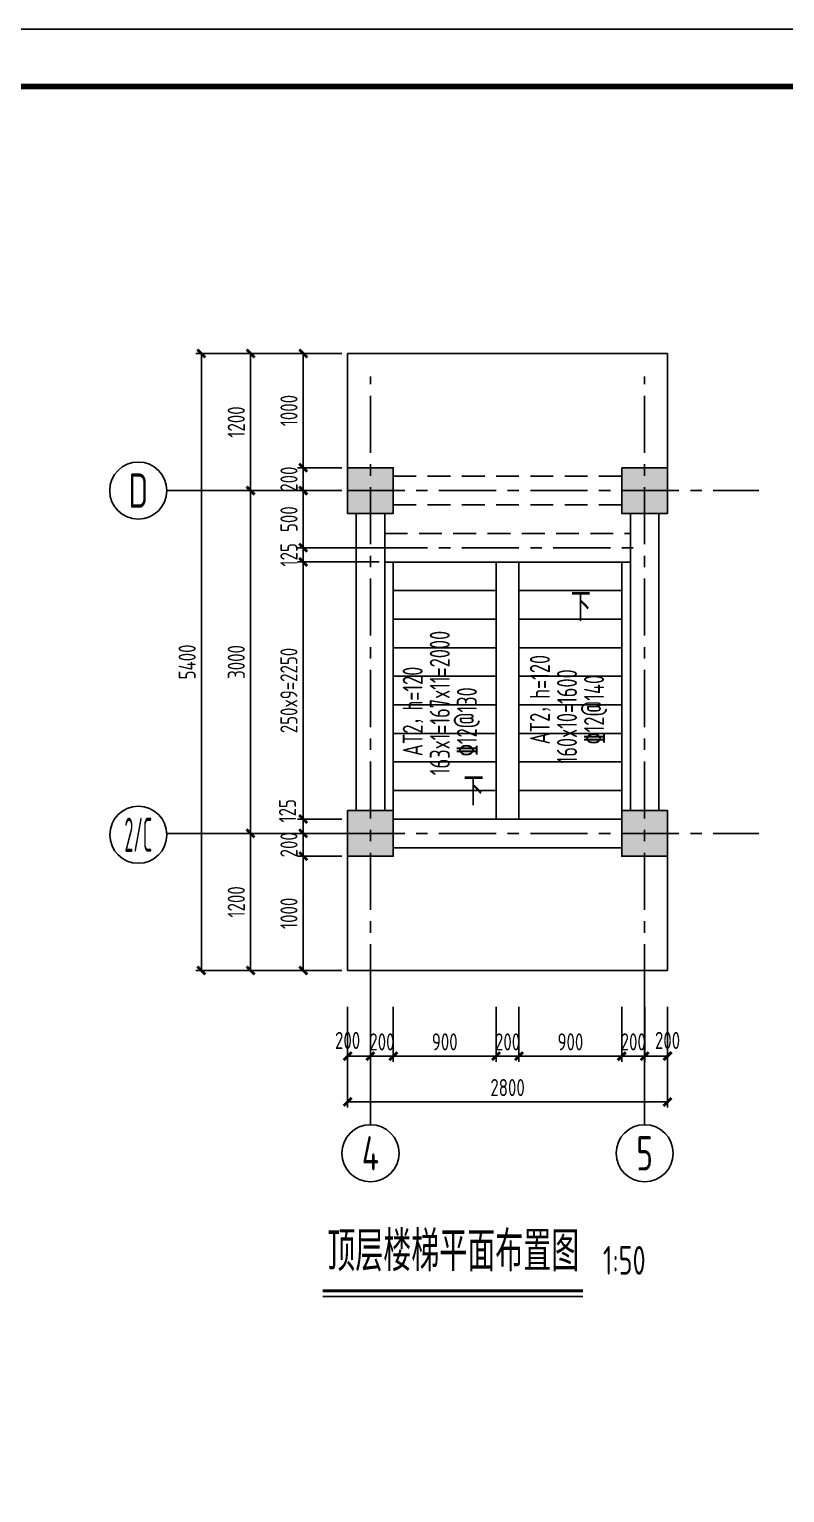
# Model space of a CAD drawing. Extents: x 665703 to 1047784, y -160603 to 92239.
# Drawn here: x 817147 to 830371, y -126801 to -101186 of the extents above; entities that cross this region are included whole.
import ezdxf
from ezdxf.enums import TextEntityAlignment as Align

# ---------------------------------------------------------------- set-up
doc = ezdxf.new("R2010")
doc.units = 0
doc.header["$LTSCALE"] = 800
doc.linetypes.add('CENTER', pattern=[2, 1.25, -0.25, 0.25, -0.25])
doc.linetypes.add('DASHED', pattern=[0.75, 0.5, -0.25])
doc.layers.get('0').update_dxf_attribs({"linetype": 'CONTINUOUS'})
doc.layers.get('Defpoints').update_dxf_attribs({"linetype": 'CONTINUOUS'})
for name, color, linetype in [('AXIS', 4, 'CENTER'), ('COLU', 3, 'CONTINUOUS'), ('DIM', 2, 'CONTINUOUS'), ('HATCH', 254, 'CONTINUOUS'), ('NUM', 7, 'CONTINUOUS'), ('TEXT', 7, 'CONTINUOUS'), ('TK', 7, 'CONTINUOUS'), ('中粗', 3, 'CONTINUOUS'), ('细线', 7, 'CONTINUOUS')]:
    doc.layers.add(name, color=color, linetype=linetype)
doc.styles.add('TSSD_Axis', font='tssdeng.shx', dxfattribs={"width": 0.7, "bigfont": 'tssdchn.shx'})
doc.styles.add('TSSD_Dimension', font='Tssdeng.shx', dxfattribs={"width": 0.75, "bigfont": 'hztxt.shx'})
doc.styles.add('TSSD_Norm', font='Tssdeng.shx', dxfattribs={"bigfont": 'hztxt.shx'})
doc.dimstyles.new('TSSD_50_100', dxfattribs={"dimtxt": 300, "dimasz": 100, "dimexe": 100, "dimexo": 100, "dimgap": 100, "dimtad": 1, "dimdec": 0, "dimlfac": 0.5, "dimzin": 0, "dimdsep": 46, "dimtxsty": 'TSSD_Dimension', "dimblk": '_tsdbk', "dimcen": 0, "dimdle": 100, "dimclrt": 7, "dimadec": 0, "dimazin": 0, "dimtfac": 1, "dimtdec": 0, "dimtix": 1, "dimtmove": 2, "dimatfit": 3, "dimldrblk": '_tsdbk', "dimfxl": 0, "dimtolj": 1, "dimtzin": 0, "dimarcsym": 0})

# ---------------------------------------------------------------- blocks, each defined once
blk = doc.blocks.new('ts_axno')
at = {"color": 0, "linetype": 'ByBlock', "lineweight": -2}
blk.add_circle((0, 0), 0.5, dxfattribs=at)
at = {"color": 0, "linetype": 'ByBlock', "lineweight": -2, "style": 'TSSD_Axis', "width": 0.7}
blk.add_attdef('A', text='', height=0.6, dxfattribs=at).set_placement((0, 0), align=Align.MIDDLE_CENTER)
blk = doc.blocks.new('_tsdbk')
blk.add_line((-1, 0), (0, 0))
blk.add_lwpolyline([(-0.7, -0.7, 0.5, 0.5, 0), (0.7, 0.7, 0.5, 0.5, 0)], format="xyseb")
blk = doc.blocks.new('*D581')
at = {"layer": 'Defpoints', "color": 0, "transparency": 16777216}
for p in [(810628, -115660), (811405, -115660), (811405, -117660)]:
    blk.add_point(p, dxfattribs=at)
at = {"layer": 'DIM', "color": 0, "lineweight": -2, "transparency": 16777216}
for p, q in [((811305, -115660), (810528, -115660)), ((810628, -117560), (810628, -115760)), ((811305, -117660), (810528, -117660))]:
    blk.add_line(p, q, dxfattribs=at)
at = {"layer": 'DIM', "color": 0, "lineweight": -2, "transparency": 16777216, "xscale": 100, "yscale": 100, "zscale": 100}
for p, rotation in [((810628, -115660), 90), ((810628, -117660), 270)]:
    blk.add_blockref('_tsdbk', p, dxfattribs=dict(at, rotation=rotation))
at = {"layer": 'DIM', "color": 7, "transparency": 16777216, "insert": (810378, -116660), "char_height": 300, "attachment_point": 5, "rotation": 90, "style": 'TSSD_Dimension'}
blk.add_mtext('\\A1;1000', dxfattribs=at)
blk = doc.blocks.new('*D582')
at = {"layer": 'Defpoints', "color": 0, "transparency": 16777216}
for p in [(810628, -115260), (811575, -115260), (811405, -115660)]:
    blk.add_point(p, dxfattribs=at)
at = {"layer": 'DIM', "color": 0, "lineweight": -2, "transparency": 16777216}
for p, q in [((811475, -115260), (810528, -115260)), ((810628, -115160), (810628, -115060)), ((810628, -115660), (810628, -115260)), ((811305, -115660), (810528, -115660)), ((810628, -115760), (810628, -115860))]:
    blk.add_line(p, q, dxfattribs=at)
at = {"layer": 'DIM', "color": 0, "lineweight": -2, "transparency": 16777216, "xscale": 100, "yscale": 100, "zscale": 100}
for p, rotation in [((810628, -115260), 270), ((810628, -115660), 90)]:
    blk.add_blockref('_tsdbk', p, dxfattribs=dict(at, rotation=rotation))
at = {"layer": 'DIM', "color": 7, "transparency": 16777216, "insert": (810378, -115460), "char_height": 300, "attachment_point": 5, "rotation": 90, "style": 'TSSD_Dimension'}
blk.add_mtext('\\A1;200', dxfattribs=at)
blk = doc.blocks.new('*D583')
at = {"layer": 'Defpoints', "color": 0, "transparency": 16777216}
for p in [(810628, -115010), (811405, -115010), (811575, -115260)]:
    blk.add_point(p, dxfattribs=at)
at = {"layer": 'DIM', "color": 0, "lineweight": -2, "transparency": 16777216}
for p, q in [((811305, -115010), (810528, -115010)), ((810628, -114910), (810628, -114810)), ((810628, -115260), (810628, -115010)), ((811475, -115260), (810528, -115260)), ((810628, -115360), (810628, -115460))]:
    blk.add_line(p, q, dxfattribs=at)
at = {"layer": 'DIM', "color": 0, "lineweight": -2, "transparency": 16777216, "xscale": 100, "yscale": 100, "zscale": 100}
for p, rotation in [((810628, -115010), 270), ((810628, -115260), 90)]:
    blk.add_blockref('_tsdbk', p, dxfattribs=dict(at, rotation=rotation))
at = {"layer": 'DIM', "color": 7, "transparency": 16777216, "insert": (810353, -114865), "char_height": 300, "attachment_point": 5, "rotation": 90, "style": 'TSSD_Dimension'}
blk.add_mtext('\\A1;125', dxfattribs=at)
blk = doc.blocks.new('*D584')
at = {"color": 0, "linetype": 'ByBlock', "transparency": 16777216}
for p, q in [((822769, -110510), (821842, -110510)), ((821942, -114910), (821942, -110610)), ((822619, -115010), (821842, -115010))]:
    blk.add_line(p, q, dxfattribs=at)
at = {"layer": 'Defpoints', "color": 0, "linetype": 'ByBlock', "transparency": 16777216}
for p in [(821942, -110510), (822869, -110510), (822719, -115010)]:
    blk.add_point(p, dxfattribs=at)
at = {"color": 0, "linetype": 'ByBlock', "transparency": 16777216, "xscale": 100, "yscale": 100, "zscale": 100}
for p, rotation in [((821942, -110510), 90), ((821942, -115010), 270)]:
    blk.add_blockref('_tsdbk', p, dxfattribs=dict(at, rotation=rotation))
at = {"color": 7, "linetype": 'ByBlock', "transparency": 16777216, "insert": (821692, -112760), "char_height": 300, "attachment_point": 5, "rotation": 90, "style": 'TSSD_Dimension'}
blk.add_mtext('\\A1;250x9=2250', dxfattribs=at)
blk = doc.blocks.new('*D585')
at = {"layer": 'Defpoints', "color": 0, "transparency": 16777216}
for p in [(810628, -109260), (811405, -109260), (811805, -110260)]:
    blk.add_point(p, dxfattribs=at)
at = {"layer": 'DIM', "color": 0, "lineweight": -2, "transparency": 16777216}
for p, q in [((811305, -109260), (810528, -109260)), ((810628, -110160), (810628, -109360)), ((811705, -110260), (810528, -110260))]:
    blk.add_line(p, q, dxfattribs=at)
at = {"layer": 'DIM', "color": 0, "lineweight": -2, "transparency": 16777216, "xscale": 100, "yscale": 100, "zscale": 100}
for p, rotation in [((810628, -109260), 90), ((810628, -110260), 270)]:
    blk.add_blockref('_tsdbk', p, dxfattribs=dict(at, rotation=rotation))
at = {"layer": 'DIM', "color": 7, "transparency": 16777216, "insert": (810378, -109760), "char_height": 300, "attachment_point": 5, "rotation": 90, "style": 'TSSD_Dimension'}
blk.add_mtext('\\A1;500', dxfattribs=at)
blk = doc.blocks.new('*D586')
at = {"layer": 'Defpoints', "color": 0, "transparency": 16777216}
for p in [(810628, -108860), (811405, -108860), (811405, -109260)]:
    blk.add_point(p, dxfattribs=at)
at = {"layer": 'DIM', "color": 0, "lineweight": -2, "transparency": 16777216}
for p, q in [((811305, -108860), (810528, -108860)), ((810628, -108760), (810628, -108660)), ((810628, -109260), (810628, -108860)), ((811305, -109260), (810528, -109260)), ((810628, -109360), (810628, -109460))]:
    blk.add_line(p, q, dxfattribs=at)
at = {"layer": 'DIM', "color": 0, "lineweight": -2, "transparency": 16777216, "xscale": 100, "yscale": 100, "zscale": 100}
for p, rotation in [((810628, -108860), 270), ((810628, -109260), 90)]:
    blk.add_blockref('_tsdbk', p, dxfattribs=dict(at, rotation=rotation))
at = {"layer": 'DIM', "color": 7, "transparency": 16777216, "insert": (810378, -109060), "char_height": 300, "attachment_point": 5, "rotation": 90, "style": 'TSSD_Dimension'}
blk.add_mtext('\\A1;200', dxfattribs=at)
blk = doc.blocks.new('*D587')
at = {"layer": 'Defpoints', "color": 0, "transparency": 16777216}
for p in [(810628, -106860), (811405, -106860), (811405, -108860)]:
    blk.add_point(p, dxfattribs=at)
at = {"layer": 'DIM', "color": 0, "lineweight": -2, "transparency": 16777216}
for p, q in [((811305, -106860), (810528, -106860)), ((810628, -108760), (810628, -106960)), ((811305, -108860), (810528, -108860))]:
    blk.add_line(p, q, dxfattribs=at)
at = {"layer": 'DIM', "color": 0, "lineweight": -2, "transparency": 16777216, "xscale": 100, "yscale": 100, "zscale": 100}
for p, rotation in [((810628, -106860), 90), ((810628, -108860), 270)]:
    blk.add_blockref('_tsdbk', p, dxfattribs=dict(at, rotation=rotation))
at = {"layer": 'DIM', "color": 7, "transparency": 16777216, "insert": (810378, -107860), "char_height": 300, "attachment_point": 5, "rotation": 90, "style": 'TSSD_Dimension'}
blk.add_mtext('\\A1;1000', dxfattribs=at)
blk = doc.blocks.new('*D588')
at = {"layer": 'Defpoints', "color": 0, "transparency": 16777216}
for p in [(809706, -115260), (811405, -115260), (811405, -117660)]:
    blk.add_point(p, dxfattribs=at)
at = {"layer": 'DIM', "color": 0, "lineweight": -2, "transparency": 16777216}
for p, q in [((811305, -115260), (809606, -115260)), ((809706, -117560), (809706, -115360)), ((811305, -117660), (809606, -117660))]:
    blk.add_line(p, q, dxfattribs=at)
at = {"layer": 'DIM', "color": 0, "lineweight": -2, "transparency": 16777216, "xscale": 100, "yscale": 100, "zscale": 100}
for p, rotation in [((809706, -115260), 90), ((809706, -117660), 270)]:
    blk.add_blockref('_tsdbk', p, dxfattribs=dict(at, rotation=rotation))
at = {"layer": 'DIM', "color": 7, "transparency": 16777216, "insert": (809456, -116460), "char_height": 300, "attachment_point": 5, "rotation": 90, "style": 'TSSD_Dimension'}
blk.add_mtext('\\A1;1200', dxfattribs=at)
blk = doc.blocks.new('*D589')
at = {"layer": 'Defpoints', "color": 0, "transparency": 16777216}
for p in [(809706, -109260), (811405, -109260), (811405, -115260)]:
    blk.add_point(p, dxfattribs=at)
at = {"layer": 'DIM', "color": 0, "lineweight": -2, "transparency": 16777216}
for p, q in [((811305, -109260), (809606, -109260)), ((809706, -115160), (809706, -109360)), ((811305, -115260), (809606, -115260))]:
    blk.add_line(p, q, dxfattribs=at)
at = {"layer": 'DIM', "color": 0, "lineweight": -2, "transparency": 16777216, "xscale": 100, "yscale": 100, "zscale": 100}
for p, rotation in [((809706, -109260), 90), ((809706, -115260), 270)]:
    blk.add_blockref('_tsdbk', p, dxfattribs=dict(at, rotation=rotation))
at = {"layer": 'DIM', "color": 7, "transparency": 16777216, "insert": (809456, -112260), "char_height": 300, "attachment_point": 5, "rotation": 90, "style": 'TSSD_Dimension'}
blk.add_mtext('\\A1;3000', dxfattribs=at)
blk = doc.blocks.new('*D590')
at = {"layer": 'Defpoints', "color": 0, "transparency": 16777216}
for p in [(809706, -106860), (811405, -106860), (811405, -109260)]:
    blk.add_point(p, dxfattribs=at)
at = {"layer": 'DIM', "color": 0, "lineweight": -2, "transparency": 16777216}
for p, q in [((811305, -106860), (809606, -106860)), ((809706, -109160), (809706, -106960)), ((811305, -109260), (809606, -109260))]:
    blk.add_line(p, q, dxfattribs=at)
at = {"layer": 'DIM', "color": 0, "lineweight": -2, "transparency": 16777216, "xscale": 100, "yscale": 100, "zscale": 100}
for p, rotation in [((809706, -106860), 90), ((809706, -109260), 270)]:
    blk.add_blockref('_tsdbk', p, dxfattribs=dict(at, rotation=rotation))
at = {"layer": 'DIM', "color": 7, "transparency": 16777216, "insert": (809456, -108060), "char_height": 300, "attachment_point": 5, "rotation": 90, "style": 'TSSD_Dimension'}
blk.add_mtext('\\A1;1200', dxfattribs=at)
blk = doc.blocks.new('*D591')
at = {"layer": 'Defpoints', "color": 0, "transparency": 16777216}
for p in [(811805, -118199), (812205, -118199), (811805, -119160)]:
    blk.add_point(p, dxfattribs=at)
at = {"layer": 'DIM', "color": 0, "lineweight": -2, "transparency": 16777216}
for p, q in [((811805, -118299), (811805, -119260)), ((812205, -118299), (812205, -119260)), ((811705, -119160), (811605, -119160)), ((812205, -119160), (811805, -119160)), ((812305, -119160), (812405, -119160))]:
    blk.add_line(p, q, dxfattribs=at)
at = {"layer": 'DIM', "color": 0, "lineweight": -2, "transparency": 16777216, "xscale": 100, "yscale": 100, "zscale": 100}
blk.add_blockref('_tsdbk', (811805, -119160), dxfattribs=at)
at = {"layer": 'DIM', "color": 0, "lineweight": -2, "transparency": 16777216, "xscale": 100, "yscale": 100, "zscale": 100, "rotation": 180}
blk.add_blockref('_tsdbk', (812205, -119160), dxfattribs=at)
at = {"layer": 'DIM', "color": 7, "transparency": 16777216, "insert": (812005, -118910), "char_height": 300, "attachment_point": 5, "style": 'TSSD_Dimension'}
blk.add_mtext('\\A1;200', dxfattribs=at)
blk = doc.blocks.new('*D592')
at = {"layer": 'Defpoints', "color": 0, "transparency": 16777216}
for p in [(811405, -118199), (817005, -118199), (817005, -119960)]:
    blk.add_point(p, dxfattribs=at)
at = {"layer": 'DIM', "color": 0, "lineweight": -2, "transparency": 16777216}
for p, q in [((811405, -118299), (811405, -120060)), ((817005, -118299), (817005, -120060)), ((811505, -119960), (816905, -119960))]:
    blk.add_line(p, q, dxfattribs=at)
at = {"layer": 'DIM', "color": 0, "lineweight": -2, "transparency": 16777216, "xscale": 100, "yscale": 100, "zscale": 100, "rotation": 180}
blk.add_blockref('_tsdbk', (811405, -119960), dxfattribs=at)
at = {"layer": 'DIM', "color": 0, "lineweight": -2, "transparency": 16777216, "xscale": 100, "yscale": 100, "zscale": 100}
blk.add_blockref('_tsdbk', (817005, -119960), dxfattribs=at)
at = {"layer": 'DIM', "color": 7, "transparency": 16777216, "insert": (814205, -119710), "char_height": 300, "attachment_point": 5, "style": 'TSSD_Dimension'}
blk.add_mtext('\\A1;2800', dxfattribs=at)
blk = doc.blocks.new('*D593')
at = {"layer": 'Defpoints', "color": 0, "transparency": 16777216}
for p in [(811405, -118199), (811805, -118199), (811805, -119160)]:
    blk.add_point(p, dxfattribs=at)
at = {"layer": 'DIM', "color": 0, "lineweight": -2, "transparency": 16777216}
for p, q in [((811405, -118299), (811405, -119260)), ((811805, -118299), (811805, -119260)), ((811505, -119160), (811705, -119160))]:
    blk.add_line(p, q, dxfattribs=at)
at = {"layer": 'DIM', "color": 0, "lineweight": -2, "transparency": 16777216, "xscale": 100, "yscale": 100, "zscale": 100, "rotation": 180}
blk.add_blockref('_tsdbk', (811405, -119160), dxfattribs=at)
at = {"layer": 'DIM', "color": 0, "lineweight": -2, "transparency": 16777216, "xscale": 100, "yscale": 100, "zscale": 100}
blk.add_blockref('_tsdbk', (811805, -119160), dxfattribs=at)
at = {"layer": 'DIM', "color": 7, "transparency": 16777216, "insert": (811405, -118885), "char_height": 300, "attachment_point": 5, "style": 'TSSD_Dimension'}
blk.add_mtext('\\A1;200', dxfattribs=at)
blk = doc.blocks.new('*D594')
at = {"layer": 'Defpoints', "color": 0, "transparency": 16777216}
for p in [(816605, -118199), (817005, -118199), (816605, -119160)]:
    blk.add_point(p, dxfattribs=at)
at = {"layer": 'DIM', "color": 0, "lineweight": -2, "transparency": 16777216}
for p, q in [((816605, -118299), (816605, -119260)), ((817005, -118299), (817005, -119260)), ((816905, -119160), (816705, -119160))]:
    blk.add_line(p, q, dxfattribs=at)
at = {"layer": 'DIM', "color": 0, "lineweight": -2, "transparency": 16777216, "xscale": 100, "yscale": 100, "zscale": 100, "rotation": 180}
blk.add_blockref('_tsdbk', (816605, -119160), dxfattribs=at)
at = {"layer": 'DIM', "color": 0, "lineweight": -2, "transparency": 16777216, "xscale": 100, "yscale": 100, "zscale": 100}
blk.add_blockref('_tsdbk', (817005, -119160), dxfattribs=at)
at = {"layer": 'DIM', "color": 7, "transparency": 16777216, "insert": (817005, -118885), "char_height": 300, "attachment_point": 5, "style": 'TSSD_Dimension'}
blk.add_mtext('\\A1;200', dxfattribs=at)
blk = doc.blocks.new('*D595')
at = {"layer": 'Defpoints', "color": 0, "transparency": 16777216}
for p in [(808846, -106860), (811155, -106860), (811155, -117660)]:
    blk.add_point(p, dxfattribs=at)
at = {"layer": 'DIM', "color": 0, "lineweight": -2, "transparency": 16777216}
for p, q in [((811055, -106860), (808746, -106860)), ((808846, -117560), (808846, -106960)), ((811055, -117660), (808746, -117660))]:
    blk.add_line(p, q, dxfattribs=at)
at = {"layer": 'DIM', "color": 0, "lineweight": -2, "transparency": 16777216, "xscale": 100, "yscale": 100, "zscale": 100}
for p, rotation in [((808846, -106860), 90), ((808846, -117660), 270)]:
    blk.add_blockref('_tsdbk', p, dxfattribs=dict(at, rotation=rotation))
at = {"layer": 'DIM', "color": 7, "transparency": 16777216, "insert": (808596, -112260), "char_height": 300, "attachment_point": 5, "rotation": 90, "style": 'TSSD_Dimension'}
blk.add_mtext('\\A1;5400', dxfattribs=at)
blk = doc.blocks.new('*D596')
at = {"layer": 'Defpoints', "color": 0, "transparency": 16777216}
for p in [(812205, -118199), (814005, -118199), (812205, -119160)]:
    blk.add_point(p, dxfattribs=at)
at = {"layer": 'DIM', "color": 0, "lineweight": -2, "transparency": 16777216}
for p, q in [((812205, -118299), (812205, -119260)), ((814005, -118299), (814005, -119260)), ((813905, -119160), (812305, -119160))]:
    blk.add_line(p, q, dxfattribs=at)
at = {"layer": 'DIM', "color": 0, "lineweight": -2, "transparency": 16777216, "xscale": 100, "yscale": 100, "zscale": 100, "rotation": 180}
blk.add_blockref('_tsdbk', (812205, -119160), dxfattribs=at)
at = {"layer": 'DIM', "color": 0, "lineweight": -2, "transparency": 16777216, "xscale": 100, "yscale": 100, "zscale": 100}
blk.add_blockref('_tsdbk', (814005, -119160), dxfattribs=at)
at = {"layer": 'DIM', "color": 7, "transparency": 16777216, "insert": (813105, -118910), "char_height": 300, "attachment_point": 5, "style": 'TSSD_Dimension'}
blk.add_mtext('\\A1;900', dxfattribs=at)
blk = doc.blocks.new('*D597')
at = {"layer": 'Defpoints', "color": 0, "transparency": 16777216}
for p in [(814005, -118199), (814405, -118199), (814005, -119160)]:
    blk.add_point(p, dxfattribs=at)
at = {"layer": 'DIM', "color": 0, "lineweight": -2, "transparency": 16777216}
for p, q in [((814005, -118299), (814005, -119260)), ((814405, -118299), (814405, -119260)), ((813905, -119160), (813805, -119160)), ((814405, -119160), (814005, -119160)), ((814505, -119160), (814605, -119160))]:
    blk.add_line(p, q, dxfattribs=at)
at = {"layer": 'DIM', "color": 0, "lineweight": -2, "transparency": 16777216, "xscale": 100, "yscale": 100, "zscale": 100}
blk.add_blockref('_tsdbk', (814005, -119160), dxfattribs=at)
at = {"layer": 'DIM', "color": 0, "lineweight": -2, "transparency": 16777216, "xscale": 100, "yscale": 100, "zscale": 100, "rotation": 180}
blk.add_blockref('_tsdbk', (814405, -119160), dxfattribs=at)
at = {"layer": 'DIM', "color": 7, "transparency": 16777216, "insert": (814205, -118910), "char_height": 300, "attachment_point": 5, "style": 'TSSD_Dimension'}
blk.add_mtext('\\A1;200', dxfattribs=at)
blk = doc.blocks.new('*D598')
at = {"layer": 'Defpoints', "color": 0, "transparency": 16777216}
for p in [(816205, -118199), (816605, -118199), (816605, -119160)]:
    blk.add_point(p, dxfattribs=at)
at = {"layer": 'DIM', "color": 0, "lineweight": -2, "transparency": 16777216}
for p, q in [((816205, -118299), (816205, -119260)), ((816605, -118299), (816605, -119260)), ((816105, -119160), (816005, -119160)), ((816205, -119160), (816605, -119160)), ((816705, -119160), (816805, -119160))]:
    blk.add_line(p, q, dxfattribs=at)
at = {"layer": 'DIM', "color": 0, "lineweight": -2, "transparency": 16777216, "xscale": 100, "yscale": 100, "zscale": 100}
blk.add_blockref('_tsdbk', (816205, -119160), dxfattribs=at)
at = {"layer": 'DIM', "color": 0, "lineweight": -2, "transparency": 16777216, "xscale": 100, "yscale": 100, "zscale": 100, "rotation": 180}
blk.add_blockref('_tsdbk', (816605, -119160), dxfattribs=at)
at = {"layer": 'DIM', "color": 7, "transparency": 16777216, "insert": (816405, -118910), "char_height": 300, "attachment_point": 5, "style": 'TSSD_Dimension'}
blk.add_mtext('\\A1;200', dxfattribs=at)
blk = doc.blocks.new('*D599')
at = {"layer": 'Defpoints', "color": 0, "transparency": 16777216}
for p in [(814405, -118199), (816205, -118199), (816205, -119160)]:
    blk.add_point(p, dxfattribs=at)
at = {"layer": 'DIM', "color": 0, "lineweight": -2, "transparency": 16777216}
for p, q in [((814405, -118299), (814405, -119260)), ((816205, -118299), (816205, -119260)), ((814505, -119160), (816105, -119160))]:
    blk.add_line(p, q, dxfattribs=at)
at = {"layer": 'DIM', "color": 0, "lineweight": -2, "transparency": 16777216, "xscale": 100, "yscale": 100, "zscale": 100, "rotation": 180}
blk.add_blockref('_tsdbk', (814405, -119160), dxfattribs=at)
at = {"layer": 'DIM', "color": 0, "lineweight": -2, "transparency": 16777216, "xscale": 100, "yscale": 100, "zscale": 100}
blk.add_blockref('_tsdbk', (816205, -119160), dxfattribs=at)
at = {"layer": 'DIM', "color": 7, "transparency": 16777216, "insert": (815305, -118910), "char_height": 300, "attachment_point": 5, "style": 'TSSD_Dimension'}
blk.add_mtext('\\A1;900', dxfattribs=at)
blk = doc.blocks.new('*D600')
at = {"layer": 'Defpoints', "color": 0, "transparency": 16777216}
for p in [(810628, -110260), (812055, -110260), (812055, -110510)]:
    blk.add_point(p, dxfattribs=at)
at = {"layer": 'DIM', "color": 0, "lineweight": -2, "transparency": 16777216}
for p, q in [((810628, -110160), (810628, -110060)), ((811955, -110260), (810528, -110260)), ((810628, -110510), (810628, -110260)), ((811955, -110510), (810528, -110510)), ((810628, -110610), (810628, -110710))]:
    blk.add_line(p, q, dxfattribs=at)
at = {"layer": 'DIM', "color": 0, "lineweight": -2, "transparency": 16777216, "xscale": 100, "yscale": 100, "zscale": 100}
for p, rotation in [((810628, -110260), 270), ((810628, -110510), 90)]:
    blk.add_blockref('_tsdbk', p, dxfattribs=dict(at, rotation=rotation))
at = {"layer": 'DIM', "color": 7, "transparency": 16777216, "insert": (810378, -110385), "char_height": 300, "attachment_point": 5, "rotation": 90, "style": 'TSSD_Dimension'}
blk.add_mtext('\\A1;125', dxfattribs=at)

msp = doc.modelspace()

# ---------------------------------------------------------------- hatches: boundary and pattern name
at = {"layer": 'HATCH'}
for points in [[(822719, -108860.5), (823519, -108860.5), (823519, -109660.5), (822719, -109660.5)], [(827519, -108860.5), (828319, -108860.5), (828319, -109660.5), (827519, -109660.5)], [(822719, -114860.5), (823519, -114860.5), (823519, -115660.5), (822719, -115660.5)], [(827519, -114860.5), (828319, -114860.5), (828319, -115660.5), (827519, -115660.5)]]:
    msp.add_hatch(color=256, dxfattribs=at).paths.add_polyline_path(points)

# ---------------------------------------------------------------- linework, layer by layer
at = {"layer": 'AXIS'}
for p, q in [((823119, -118199.5), (823119, -107260.5)), ((827919, -118199.5), (827919, -107260.5)), ((821119, -109260.5), (829919, -109260.5)), ((823119, -110260.5), (827919, -110260.5)), ((821119, -115260.5), (829919, -115260.5))]:
    msp.add_line(p, q, dxfattribs=at)
at = {"layer": 'COLU'}
for points in [[(822719, -108860.5), (823519, -108860.5), (823519, -109660.5), (822719, -109660.5)], [(827519, -108860.5), (828319, -108860.5), (828319, -109660.5), (827519, -109660.5)], [(822719, -114860.5), (823519, -114860.5), (823519, -115660.5), (822719, -115660.5)], [(827519, -114860.5), (828319, -114860.5), (828319, -115660.5), (827519, -115660.5)]]:
    msp.add_lwpolyline(points, close=True, dxfattribs=at)
at = {"layer": 'NUM'}
for p, q in [((821119, -109260.5), (819554.5, -109260.5)), ((821770.1, -115260.5), (819555.7, -115260.5)), ((823119, -118199.5), (823119, -120360.2)), ((827919, -118199.5), (827919, -120360.2))]:
    msp.add_line(p, q, dxfattribs=at)
msp.add_lwpolyline([(822284.8, -123268.6, 50, 50, 0), (826838.5, -123268.6, 50, 50, 0)], format="xyseb", dxfattribs=at)
msp.add_lwpolyline([(822284.8, -123368.6), (826838.5, -123368.6)], dxfattribs=at)
at = {"layer": 'TK', "color": 2}
msp.add_lwpolyline([(849137.2, -101185.5), (765037.2, -101185.5), (765037.2, -160585.5), (849137.2, -160585.5)], close=True, dxfattribs=at)
at = {"layer": 'TK', "color": 2, "const_width": 100}
msp.add_lwpolyline([(767537.2, -102185.5), (848137.2, -102185.5), (848137.2, -159585.5), (767537.2, -159585.5)], close=True, dxfattribs=at)
at = {"layer": '中粗'}
for p, q in [((822719, -108860.5), (822719, -106860.5)), ((822719, -106860.5), (828319, -106860.5)), ((828319, -106860.5), (828319, -108860.5)), ((822869, -114860.5), (822869, -109660.5)), ((823369, -114860.5), (823369, -109660.5)), ((827669, -114860.5), (827669, -109660.5)), ((828169, -114860.5), (828169, -109660.5)), ((823369, -110510.5), (827669, -110510.5)), ((823519, -110510.5), (823519, -114860.5)), ((825319, -110510.5), (825319, -115010.5)), ((825719, -110510.5), (825719, -115010.5)), ((827519, -110510.5), (827519, -115010.5)), ((823519, -111010.5), (825319, -111010.5)), ((825719, -111010.5), (827519, -111010.5)), ((823519, -111510.5), (825319, -111510.5)), ((825719, -111510.5), (827519, -111510.5)), ((823519, -112010.5), (825319, -112010.5)), ((825719, -112010.5), (827519, -112010.5)), ((823519, -112510.5), (825319, -112510.5)), ((825719, -112510.5), (827519, -112510.5)), ((823519, -113010.5), (825319, -113010.5)), ((825719, -113010.5), (827519, -113010.5)), ((823519, -113510.5), (825319, -113510.5)), ((825719, -113510.5), (827519, -113510.5)), ((823519, -114010.5), (825319, -114010.5)), ((825719, -114010.5), (827519, -114010.5)), ((823519, -114510.5), (825319, -114510.5)), ((825719, -114510.5), (827519, -114510.5)), ((823519, -115010.5), (827519, -115010.5)), ((823519, -115510.5), (827519, -115510.5)), ((822719, -115660.5), (822719, -117660.5)), ((828319, -117660.5), (828319, -115660.5)), ((822719, -117660.5), (828319, -117660.5))]:
    msp.add_line(p, q, dxfattribs=at)
at = {"layer": '中粗', "linetype": 'DASHED'}
for p, q in [((823519, -109010.5), (827519, -109010.5)), ((823519, -109510.5), (827519, -109510.5)), ((823369, -110010.5), (827669, -110010.5))]:
    msp.add_line(p, q, dxfattribs=at)
at = {"layer": '细线'}
for points in [[(826489.3, -109847.7, 0, 0, 0), (826489.3, -109847.7, 0, 0, 0), (826489.3, -109847.7, 0, 0, 0), (826489.3, -111091.4, 100, 0, 0), (826489.3, -111551.8, 0, 0, 0)], [(824612.3, -115670.9, 0, 0, 0), (824612.3, -115670.9, 0, 0, 0), (824612.3, -115670.9, 0, 0, 0), (824612.3, -114723.6, 100, 0, 0), (824612.3, -114263.2, 0, 0, 0)]]:
    msp.add_lwpolyline(points, format="xyseb", dxfattribs=at)

# ---------------------------------------------------------------- block references
at = {"layer": 'NUM'}
ref = msp.add_blockref('ts_axno', (819054.5, -109260.5), dxfattribs=dict(at, xscale=1000, yscale=1000, zscale=1000))
ref.add_attrib('D', 'D', dxfattribs={"height": 600, "style": 'TSSD_Axis', "width": 0.7}).set_placement((819054.5, -109260.5), align=Align.MIDDLE_CENTER)
ref = msp.add_blockref('ts_axno', (819055.7, -115284.6), dxfattribs=dict(at, xscale=1000, yscale=1000, zscale=1000))
ref.add_attrib('1/A', '2/C', dxfattribs={"height": 600, "style": 'TSSD_Axis', "width": 0.4}).set_placement((819055.7, -115284.6), align=Align.MIDDLE_CENTER)
ref = msp.add_blockref('ts_axno', (823119, -120860.2), dxfattribs=dict(at, xscale=1000, yscale=1000, zscale=1000))
ref.add_attrib('4', '4', dxfattribs={"height": 600, "style": 'TSSD_Axis', "width": 0.7}).set_placement((823119, -120860.2), align=Align.MIDDLE_CENTER)
ref = msp.add_blockref('ts_axno', (827919, -120860.2), dxfattribs=dict(at, xscale=1000, yscale=1000, zscale=1000))
ref.add_attrib('5', '5', dxfattribs={"height": 600, "style": 'TSSD_Axis', "width": 0.7}).set_placement((827919, -120860.2), align=Align.MIDDLE_CENTER)

# ---------------------------------------------------------------- texts
at = {"layer": 'NUM', "style": 'TSSD_Norm', "width": 0.7}
for s, height, p in [('顶层楼梯平面布置图', 700, (822364.1, -123134.1)), ('1:50', 500, (827188.5, -123134.1))]:
    msp.add_text(s, height=height, dxfattribs=at).set_placement(p, align=Align.BOTTOM_LEFT)
at = {"layer": 'TEXT', "style": 'TSSD_Norm', "width": 0.7}
for p in [(826627.9, -111542.9), (824750.9, -114772.1)]:
    msp.add_text('下', height=500, dxfattribs=at).set_placement(p)
for s, p in [('163x1=167x11=2000', (824507.8, -114241.2)), ('AT2，h=120', (826260.7, -113703.1)), ('AT2，h=120', (824033.8, -113908.7)), ('160x10=1600', (826734.7, -114035.6)), ('%%13212@140', (827208.7, -113703.1)), ('%%13212@130', (824981.8, -113908.7))]:
    msp.add_text(s, height=350, rotation=90, dxfattribs=at).set_placement(p)

# ---------------------------------------------------------------- dimensions: what is measured, and where the dimension line sits
at = {"layer": 'DIM'}
for base, p1, p2, angle, picture, middle in [((820160.6, -106860.5), (822469, -117660.5), (822469, -106860.5), 90, '*D595', (819910.6, -112260.5)), ((821020.1, -106860.5), (822719, -109260.5), (822719, -106860.5), 90, '*D590', (820770.1, -108060.5)), ((821942.1, -106860.5), (822719, -108860.5), (822719, -106860.5), 90, '*D587', (821692.1, -107860.5)), ((821942.1, -108860.5), (822719, -109260.5), (822719, -108860.5), 90, '*D586', (821692.1, -109060.5)), ((821020.1, -109260.5), (822719, -115260.5), (822719, -109260.5), 90, '*D589', (820770.1, -112260.5)), ((821942.1, -109260.5), (823119, -110260.5), (822719, -109260.5), 90, '*D585', (821692.1, -109760.5)), ((821942.1, -110260.5), (823369, -110510.5), (823369, -110260.5), 90, '*D600', (821692.1, -110385.5)), ((821020.1, -115260.5), (822719, -117660.5), (822719, -115260.5), 90, '*D588', (820770.1, -116460.5)), ((821942.1, -115260.5), (822719, -115660.5), (822889.1, -115260.5), 90, '*D582', (821692.1, -115460.5)), ((821942.1, -115660.5), (822719, -117660.5), (822719, -115660.5), 90, '*D581', (821692.1, -116660.5)), ((828319, -119960.2), (822719, -118199.5), (828319, -118199.5), 180, '*D592', (825519, -119710.2)), ((823119, -119160.2), (823519, -118199.5), (823119, -118199.5), 180, '*D591', (823319, -118910.2)), ((823519, -119160.2), (825319, -118199.5), (823519, -118199.5), 180, '*D596', (824419, -118910.2)), ((825319, -119160.2), (825719, -118199.5), (825319, -118199.5), 180, '*D597', (825519, -118910.2))]:
    dim = msp.add_linear_dim(base=base, p1=p1, p2=p2, angle=angle, dimstyle='TSSD_50_100', dxfattribs=at)
    dim.commit()
    dim.dimension.update_dxf_attribs({"geometry": picture, "text_midpoint": middle, "insert": (11314.3, 0)})
dim = msp.add_linear_dim(base=(821942.1, -110510.5), p1=(822719, -115010.5), p2=(822869, -110510.5), angle=90, text='250x9=<>', dimstyle='TSSD_50_100', dxfattribs=at)
dim.commit()
dim.dimension.update_dxf_attribs({"geometry": '*D584', "text_midpoint": (821692.1, -112760.5)})
for base, p1, p2, angle, picture, middle in [((821942.1, -115010.5), (822889.1, -115260.5), (822719, -115010.5), 90, '*D583', (821667.1, -114865)), ((827919, -119160.2), (828319, -118199.5), (827919, -118199.5), 180, '*D594', (828319, -118885.2))]:
    dim = msp.add_linear_dim(base=base, p1=p1, p2=p2, angle=angle, dimstyle='TSSD_50_100', dxfattribs=at)
    dim.commit()
    dim.dimension.update_dxf_attribs({"geometry": picture, "text_midpoint": middle, "dimtype": 160, "insert": (11314.3, 0)})
dim = msp.add_linear_dim(base=(823119, -119160.2), p1=(822719, -118199.5), p2=(823119, -118199.5), dimstyle='TSSD_50_100', dxfattribs=at)
dim.commit()
dim.dimension.update_dxf_attribs({"geometry": '*D593', "text_midpoint": (822719, -118885.2), "dimtype": 160, "insert": (11314.3, 0)})
for base, p1, p2, picture, middle in [((827519, -119160.2), (825719, -118199.5), (827519, -118199.5), '*D599', (826619, -118910.2)), ((827919, -119160.2), (827519, -118199.5), (827919, -118199.5), '*D598', (827719, -118910.2))]:
    dim = msp.add_linear_dim(base=base, p1=p1, p2=p2, dimstyle='TSSD_50_100', dxfattribs=at)
    dim.commit()
    dim.dimension.update_dxf_attribs({"geometry": picture, "text_midpoint": middle, "insert": (11314.3, 0)})

doc.saveas('drawing.dxf')
